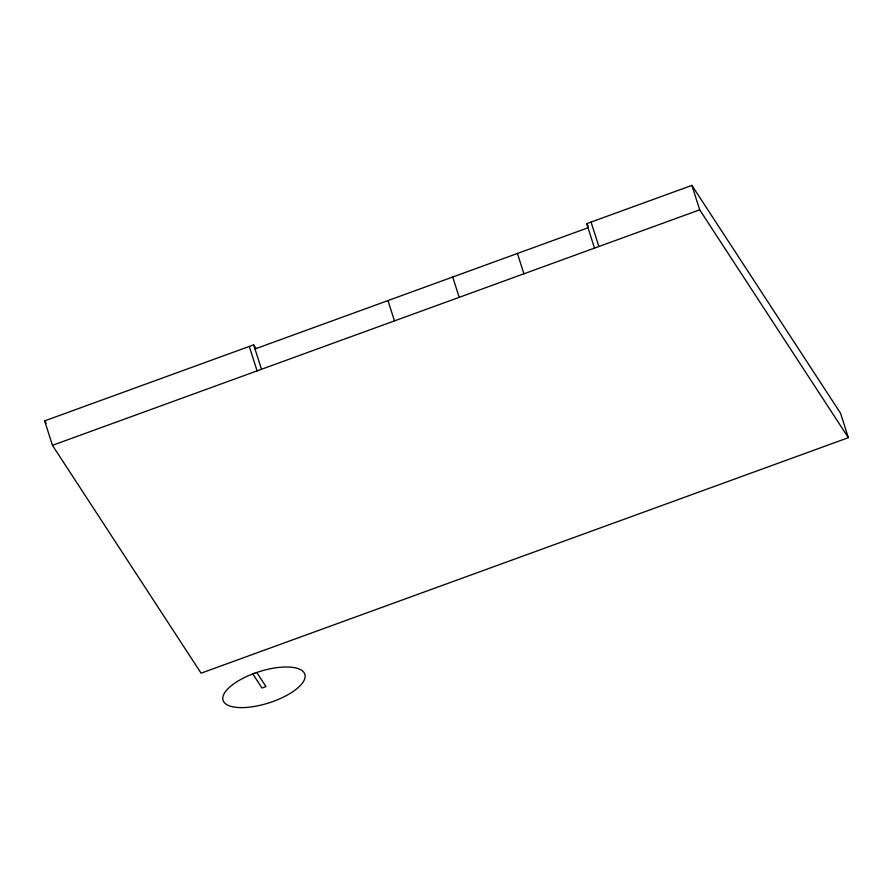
<?xml version="1.0" encoding="UTF-8"?>
<svg xmlns="http://www.w3.org/2000/svg" width="893" height="893" viewBox="0 0 893 893"><rect width="100%" height="100%" fill="white"/><g stroke="black" fill="none" stroke-linecap="round" stroke-linejoin="round"><path stroke-width="1.34" d="M594.492 248.109L586.69 223.663L691.908 185.387L840.547 413.236L848.35 437.682L201.092 673.177L52.453 445.328L44.65 420.882L253.679 344.832L255.967 348.337M254.996 348.962L588.007 227.793M52.453 445.328L699.71 209.833L848.35 437.682M586.69 223.663L588.208 226.007M256.793 672.485L265.98 686.572L261.973 688.034L252.786 673.947M44.65 420.882L46.179 423.215M691.908 185.387L699.71 209.833M591.066 222.067L598.868 246.513M517.427 253.467L523.912 273.794M452.706 277.02L459.192 297.336M387.986 300.573L394.46 320.888M253.679 344.832L261.482 369.278M249.292 346.428L257.095 370.874M254.762 673.177L249.593 675.197A42.909 16.353 -17.7 0 0 235.082 707.211A42.909 16.353 -17.7 0 0 302.772 682.576A42.909 16.353 -17.7 0 0 260.075 671.391L254.762 673.177"/></g></svg>
